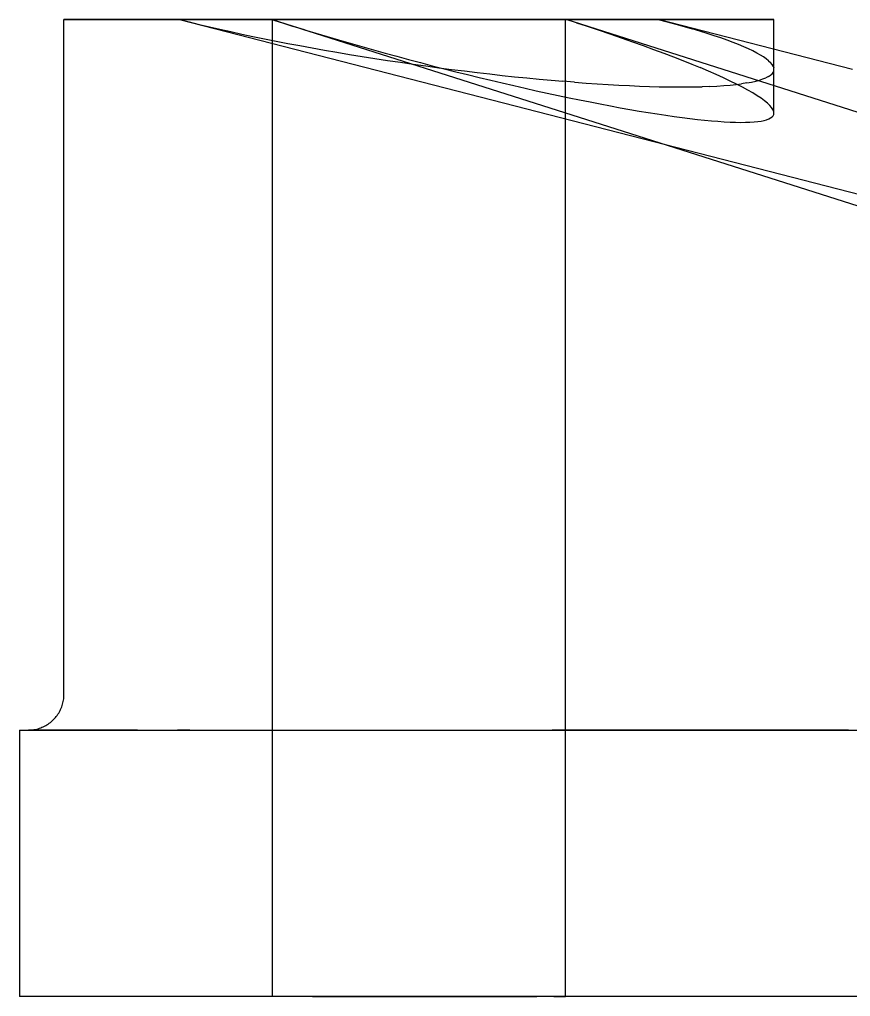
# Model space of a CAD drawing. Header units: millimetres. Extents: x -70 to 246, y -216 to 66.
# Drawn here: x -66 to -47.28, y -180 to -158 of the extents above; entities that cross this region are included whole.
import ezdxf

# ---------------------------------------------------------------- set-up
doc = ezdxf.new("R2010")
doc.units = ezdxf.units.MM
doc.layers.add('FRONT_XZ', color=7, linetype='Continuous')

msp = doc.modelspace()

# ---------------------------------------------------------------- linework, layer by layer
at = {"layer": 'FRONT_XZ'}
for p, q in [((-65, -173.2), (-65, -158)), ((-64.995, -158), (-65, -158)), ((-65, -158), (-64.992, -158)), ((-65, -173.2), (-65, -158)), ((-64.997, -158), (-65, -158)), ((-65, -158), (-64.99, -158)), ((-64.981, -158), (-64.997, -158)), ((-64.977, -158), (-64.995, -158)), ((-64.992, -158), (-64.972, -158)), ((-64.99, -158), (-64.968, -158)), ((-64.953, -158), (-64.981, -158)), ((-64.947, -158), (-64.977, -158)), ((-64.972, -158), (-64.939, -158)), ((-64.968, -158), (-64.933, -158)), ((-64.912, -158), (-64.953, -158)), ((-64.904, -158), (-64.947, -158)), ((-64.939, -158), (-64.894, -158)), ((-64.933, -158), (-64.885, -158)), ((-64.858, -158), (-64.912, -158)), ((-64.848, -158), (-64.904, -158)), ((-64.894, -158), (-64.836, -158)), ((-64.885, -158), (-64.826, -158)), ((-64.793, -158), (-64.858, -158)), ((-64.781, -158), (-64.848, -158)), ((-64.836, -158), (-64.766, -158)), ((-64.826, -158), (-64.753, -158)), ((-64.714, -158), (-64.793, -158)), ((-64.7, -158), (-64.781, -158)), ((-64.766, -158), (-64.683, -158)), ((-64.753, -158), (-64.669, -158)), ((-64.624, -158), (-64.714, -158)), ((-64.608, -158), (-64.7, -158)), ((-64.683, -158), (-64.589, -158)), ((-64.669, -158), (-64.572, -158)), ((-64.522, -158), (-64.624, -158)), ((-64.504, -158), (-64.608, -158)), ((-64.589, -158), (-64.482, -158)), ((-64.572, -158), (-64.464, -158)), ((-64.408, -158), (-64.522, -158)), ((-64.388, -158), (-64.504, -158)), ((-64.482, -158), (-64.364, -158)), ((-64.464, -158), (-64.343, -158)), ((-64.282, -158), (-64.408, -158)), ((-64.26, -158), (-64.388, -158)), ((-64.364, -158), (-64.234, -158)), ((-64.343, -158), (-64.211, -158)), ((-64.144, -158), (-64.282, -158)), ((-64.12, -158), (-64.26, -158)), ((-64.234, -158), (-64.092, -158)), ((-64.211, -158), (-64.068, -158)), ((-63.995, -158), (-64.144, -158)), ((-63.97, -158), (-64.12, -158)), ((-64.092, -158), (-63.939, -158)), ((-64.068, -158), (-63.913, -158)), ((-63.835, -158), (-63.995, -158)), ((-63.808, -158), (-63.97, -158)), ((-63.939, -158), (-63.775, -158)), ((-63.913, -158), (-63.748, -158)), ((-63.665, -158), (-63.835, -158)), ((-63.636, -158), (-63.808, -158)), ((-63.775, -158), (-63.601, -158)), ((-63.748, -158), (-63.571, -158)), ((-63.484, -158), (-63.665, -158)), ((-63.453, -158), (-63.636, -158)), ((-63.601, -158), (-63.416, -158)), ((-63.571, -158), (-63.385, -158)), ((-63.292, -158), (-63.484, -158)), ((-63.26, -158), (-63.453, -158)), ((-63.416, -158), (-63.221, -158)), ((-63.385, -158), (-63.188, -158)), ((-63.091, -158), (-63.292, -158)), ((-63.057, -158), (-63.26, -158)), ((-63.221, -158), (-63.016, -158)), ((-63.188, -158), (-62.982, -158)), ((-62.88, -158), (-63.091, -158)), ((-62.844, -158), (-63.057, -158)), ((-63.016, -158), (-62.802, -158)), ((-62.982, -158), (-62.766, -158)), ((-62.659, -158), (-62.88, -158)), ((-62.622, -158), (-62.844, -158)), ((-62.802, -158), (-62.578, -158)), ((-62.766, -158), (-62.541, -158)), ((-62.43, -158), (-62.659, -158)), ((-62.392, -158), (-62.622, -158)), ((-62.578, -158), (-62.346, -158)), ((-62.541, -158), (-62.307, -158)), ((-62.192, -158), (-62.43, -158)), ((-62.392, -158), (-62.174, -158.055)), ((-62.392, -158), (-43.017, -162.977)), ((-62.392, -158), (-62.152, -158)), ((-62.346, -158), (-62.105, -158)), ((-62.307, -158), (-62.065, -158)), ((-61.946, -158), (-62.192, -158)), ((-62.174, -158.055), (-61.951, -158.11)), ((-61.905, -158), (-62.152, -158)), ((-62.105, -158), (-61.856, -158)), ((-62.065, -158), (-61.814, -158)), ((-61.951, -158.11), (-61.72, -158.164)), ((-61.692, -158), (-61.946, -158)), ((-61.65, -158), (-61.905, -158)), ((-61.856, -158), (-61.599, -158)), ((-61.814, -158), (-61.557, -158)), ((-61.72, -158.164), (-61.483, -158.219)), ((-61.431, -158), (-61.692, -158)), ((-61.387, -158), (-61.65, -158)), ((-61.599, -158), (-61.336, -158)), ((-61.557, -158), (-61.292, -158)), ((-61.163, -158), (-61.431, -158)), ((-61.118, -158), (-61.387, -158)), ((-61.336, -158), (-61.065, -158)), ((-61.292, -158), (-61.02, -158)), ((-60.888, -158), (-61.163, -158)), ((-60.842, -158), (-61.118, -158)), ((-61.065, -158), (-60.788, -158)), ((-61.02, -158), (-60.742, -158)), ((-60.607, -158), (-60.888, -158)), ((-60.56, -158), (-60.842, -158)), ((-60.788, -158), (-60.505, -158)), ((-60.742, -158), (-60.458, -158)), ((-60.32, -158), (-60.607, -158)), ((-60.272, -158), (-60.56, -158)), ((-60.505, -158), (-60.216, -158)), ((-60.458, -158), (-60.168, -158)), ((-40.905, -164.174), (-60.32, -158)), ((-60.32, -158), (-60.076, -158.077)), ((-60.32, -158), (-60.028, -158)), ((-60.3, -180), (-60.3, -158)), ((-60.297, -158), (-60.3, -158)), ((-60.29, -158), (-60.297, -158)), ((-60.277, -158), (-60.29, -158)), ((-60.258, -158), (-60.277, -158)), ((-59.98, -158), (-60.272, -158)), ((-60.235, -158), (-60.258, -158)), ((-60.207, -158), (-60.235, -158)), ((-60.216, -158), (-59.922, -158)), ((-60.173, -158), (-60.207, -158)), ((-60.134, -158), (-60.173, -158)), ((-60.168, -158), (-59.873, -158)), ((-60.091, -158), (-60.134, -158)), ((-60.042, -158), (-60.091, -158)), ((-60.076, -158.077), (-59.829, -158.154)), ((-59.989, -158), (-60.042, -158)), ((-59.731, -158), (-60.028, -158)), ((-59.931, -158), (-59.989, -158)), ((-59.682, -158), (-59.98, -158)), ((-59.869, -158), (-59.931, -158)), ((-59.922, -158), (-59.624, -158)), ((-59.873, -158), (-59.574, -158)), ((-59.802, -158), (-59.869, -158)), ((-59.579, -158.23), (-59.829, -158.154)), ((-59.73, -158), (-59.802, -158)), ((-59.43, -158), (-59.731, -158)), ((-59.654, -158), (-59.73, -158)), ((-59.38, -158), (-59.682, -158)), ((-59.574, -158), (-59.654, -158)), ((-59.624, -158), (-59.321, -158)), ((-59.574, -158), (-59.271, -158)), ((-59.49, -158), (-59.574, -158)), ((-59.402, -158), (-59.49, -158)), ((-59.125, -158), (-59.43, -158)), ((-59.31, -158), (-59.402, -158)), ((-59.075, -158), (-59.38, -158)), ((-59.321, -158), (-59.015, -158)), ((-59.31, -158), (-59.215, -158)), ((-59.271, -158), (-58.964, -158)), ((-59.215, -158), (-59.116, -158)), ((-58.817, -158), (-59.125, -158)), ((-59.116, -158), (-59.013, -158)), ((-58.766, -158), (-59.075, -158)), ((-59.015, -158), (-58.706, -158)), ((-59.013, -158), (-58.908, -158)), ((-58.964, -158), (-58.655, -158)), ((-58.908, -158), (-58.799, -158)), ((-58.506, -158), (-58.817, -158)), ((-58.799, -158), (-58.688, -158)), ((-58.454, -158), (-58.766, -158)), ((-58.706, -158), (-58.394, -158)), ((-58.688, -158), (-58.574, -158)), ((-58.655, -158), (-58.342, -158)), ((-58.574, -158), (-58.457, -158)), ((-58.192, -158), (-58.506, -158)), ((-58.457, -158), (-58.338, -158)), ((-58.141, -158), (-58.454, -158)), ((-58.394, -158), (-58.079, -158)), ((-58.342, -158), (-58.027, -158)), ((-58.338, -158), (-58.217, -158)), ((-58.217, -158), (-58.094, -158)), ((-57.877, -158), (-58.192, -158)), ((-57.825, -158), (-58.141, -158)), ((-58.094, -158), (-57.97, -158)), ((-58.079, -158), (-57.763, -158)), ((-58.027, -158), (-57.711, -158)), ((-57.97, -158), (-57.844, -158)), ((-57.56, -158), (-57.877, -158)), ((-57.844, -158), (-57.716, -158)), ((-57.508, -158), (-57.825, -158)), ((-57.763, -158), (-57.446, -158)), ((-57.716, -158), (-57.587, -158)), ((-57.711, -158), (-57.394, -158)), ((-57.587, -158), (-57.458, -158)), ((-57.242, -158), (-57.56, -158)), ((-57.19, -158), (-57.508, -158)), ((-57.458, -158), (-57.328, -158)), ((-57.446, -158), (-57.128, -158)), ((-57.394, -158), (-57.076, -158)), ((-57.328, -158), (-57.197, -158)), ((-56.924, -158), (-57.242, -158)), ((-57.197, -158), (-57.066, -158)), ((-56.872, -158), (-57.19, -158)), ((-57.128, -158), (-56.81, -158)), ((-57.076, -158), (-56.758, -158)), ((-57.066, -158), (-56.934, -158)), ((-56.934, -158), (-56.803, -158)), ((-56.606, -158), (-56.924, -158)), ((-56.554, -158), (-56.872, -158)), ((-56.81, -158), (-56.492, -158)), ((-56.803, -158), (-56.672, -158)), ((-56.758, -158), (-56.44, -158)), ((-56.672, -158), (-56.542, -158)), ((-56.289, -158), (-56.606, -158)), ((-56.237, -158), (-56.554, -158)), ((-56.542, -158), (-56.413, -158)), ((-56.492, -158), (-56.175, -158)), ((-56.44, -158), (-56.123, -158)), ((-56.413, -158), (-56.284, -158)), ((-55.973, -158), (-56.289, -158)), ((-56.284, -158), (-56.156, -158)), ((-55.921, -158), (-56.237, -158)), ((-56.175, -158), (-55.859, -158)), ((-56.156, -158), (-56.03, -158)), ((-56.123, -158), (-55.808, -158)), ((-56.03, -158), (-55.906, -158)), ((-55.658, -158), (-55.973, -158)), ((-55.606, -158), (-55.921, -158)), ((-55.906, -158), (-55.783, -158)), ((-55.859, -158), (-55.546, -158)), ((-55.808, -158), (-55.494, -158)), ((-55.783, -158), (-55.662, -158)), ((-55.662, -158), (-55.543, -158)), ((-55.345, -158), (-55.658, -158)), ((-55.294, -158), (-55.606, -158)), ((-55.546, -158), (-55.234, -158)), ((-55.543, -158), (-55.426, -158)), ((-55.494, -158), (-55.183, -158)), ((-55.426, -158), (-55.312, -158)), ((-55.036, -158), (-55.345, -158)), ((-55.312, -158), (-55.201, -158)), ((-54.985, -158), (-55.294, -158)), ((-55.234, -158), (-54.925, -158)), ((-55.201, -158), (-55.092, -158)), ((-55.183, -158), (-54.875, -158)), ((-55.092, -158), (-54.987, -158)), ((-54.729, -158), (-55.036, -158)), ((-54.987, -158), (-54.884, -158)), ((-54.679, -158), (-54.985, -158)), ((-54.925, -158), (-54.62, -158)), ((-54.884, -158), (-54.785, -158)), ((-54.875, -158), (-54.57, -158)), ((-54.785, -158), (-54.69, -158)), ((-54.426, -158), (-54.729, -158)), ((-54.69, -158), (-54.598, -158)), ((-54.376, -158), (-54.679, -158)), ((-54.62, -158), (-54.318, -158)), ((-54.598, -158), (-54.51, -158)), ((-54.57, -158), (-54.269, -158)), ((-54.51, -158), (-54.426, -158)), ((-54.426, -158), (-54.346, -158)), ((-54.127, -158), (-54.426, -158)), ((-54.078, -158), (-54.376, -158)), ((-54.346, -158), (-54.27, -158)), ((-54.318, -158), (-54.02, -158)), ((-54.27, -158), (-54.198, -158)), ((-54.269, -158), (-53.972, -158)), ((-54.198, -158), (-54.131, -158)), ((-54.131, -158), (-54.069, -158)), ((-53.832, -158), (-54.127, -158)), ((-53.784, -158), (-54.078, -158)), ((-54.069, -158), (-54.011, -158)), ((-54.02, -158), (-53.728, -158)), ((-54.011, -158), (-53.958, -158)), ((-53.68, -158), (-53.972, -158)), ((-53.958, -158), (-53.909, -158)), ((-53.909, -158), (-53.866, -158)), ((-53.866, -158), (-53.827, -158)), ((-53.542, -158), (-53.832, -158)), ((-53.827, -158), (-53.793, -158)), ((-53.793, -158), (-53.765, -158)), ((-53.495, -158), (-53.784, -158)), ((-53.765, -158), (-53.742, -158)), ((-53.742, -158), (-53.723, -158)), ((-53.728, -158), (-53.44, -158)), ((-53.723, -158), (-53.71, -158)), ((-53.71, -158), (-53.703, -158)), ((-53.703, -158), (-53.7, -158)), ((-53.7, -180), (-53.7, -158)), ((-34.412, -164.128), (-53.68, -158)), ((-53.453, -158.073), (-53.68, -158)), ((-53.68, -158), (-53.393, -158)), ((-53.258, -158), (-53.542, -158)), ((-53.212, -158), (-53.495, -158)), ((-53.453, -158.073), (-53.229, -158.145)), ((-53.44, -158), (-53.158, -158)), ((-53.393, -158), (-53.112, -158)), ((-52.98, -158), (-53.258, -158)), ((-53.229, -158.145), (-52.96, -158.234)), ((-52.935, -158), (-53.212, -158)), ((-53.158, -158), (-52.882, -158)), ((-53.112, -158), (-52.837, -158)), ((-52.708, -158), (-52.98, -158)), ((-52.664, -158), (-52.935, -158)), ((-52.882, -158), (-52.613, -158)), ((-52.837, -158), (-52.569, -158)), ((-52.443, -158), (-52.708, -158)), ((-52.401, -158), (-52.664, -158)), ((-52.613, -158), (-52.35, -158)), ((-52.569, -158), (-52.308, -158)), ((-52.186, -158), (-52.443, -158)), ((-52.144, -158), (-52.401, -158)), ((-52.35, -158), (-52.095, -158)), ((-52.308, -158), (-52.054, -158)), ((-51.935, -158), (-52.186, -158)), ((-51.895, -158), (-52.144, -158)), ((-52.095, -158), (-51.848, -158)), ((-52.054, -158), (-51.808, -158)), ((-51.693, -158), (-51.935, -158)), ((-51.654, -158), (-51.895, -158)), ((-51.608, -158), (-51.848, -158)), ((-51.808, -158), (-51.57, -158)), ((-51.459, -158), (-51.693, -158)), ((-51.422, -158), (-51.654, -158)), ((-47.233, -159.124), (-51.608, -158)), ((-51.608, -158), (-51.407, -158.053)), ((-51.608, -158), (-51.378, -158)), ((-51.57, -158), (-51.341, -158)), ((-51.234, -158), (-51.459, -158)), ((-51.198, -158), (-51.422, -158)), ((-51.407, -158.053), (-51.212, -158.105)), ((-51.378, -158), (-51.156, -158)), ((-51.341, -158), (-51.12, -158)), ((-51.018, -158), (-51.234, -158)), ((-51.212, -158.105), (-51.024, -158.157)), ((-50.984, -158), (-51.198, -158)), ((-51.156, -158), (-50.943, -158)), ((-51.12, -158), (-50.909, -158)), ((-51.024, -158.157), (-50.844, -158.21)), ((-50.812, -158), (-51.018, -158)), ((-50.779, -158), (-50.984, -158)), ((-50.943, -158), (-50.74, -158)), ((-50.909, -158), (-50.708, -158)), ((-50.615, -158), (-50.812, -158)), ((-50.584, -158), (-50.779, -158)), ((-50.74, -158), (-50.547, -158)), ((-50.708, -158), (-50.516, -158)), ((-50.429, -158), (-50.615, -158)), ((-50.399, -158), (-50.584, -158)), ((-50.547, -158), (-50.364, -158)), ((-50.516, -158), (-50.335, -158)), ((-50.252, -158), (-50.429, -158)), ((-50.225, -158), (-50.399, -158)), ((-50.364, -158), (-50.192, -158)), ((-50.335, -158), (-50.165, -158)), ((-50.087, -158), (-50.252, -158)), ((-50.061, -158), (-50.225, -158)), ((-50.192, -158), (-50.03, -158)), ((-50.165, -158), (-50.005, -158)), ((-49.932, -158), (-50.087, -158)), ((-49.908, -158), (-50.061, -158)), ((-50.03, -158), (-49.88, -158)), ((-50.005, -158), (-49.856, -158)), ((-49.789, -158), (-49.932, -158)), ((-49.766, -158), (-49.908, -158)), ((-49.88, -158), (-49.74, -158)), ((-49.856, -158), (-49.718, -158)), ((-49.657, -158), (-49.789, -158)), ((-49.636, -158), (-49.766, -158)), ((-49.74, -158), (-49.612, -158)), ((-49.718, -158), (-49.592, -158)), ((-49.536, -158), (-49.657, -158)), ((-49.518, -158), (-49.636, -158)), ((-49.612, -158), (-49.496, -158)), ((-49.592, -158), (-49.478, -158)), ((-49.428, -158), (-49.536, -158)), ((-49.411, -158), (-49.518, -158)), ((-49.496, -158), (-49.392, -158)), ((-49.478, -158), (-49.376, -158)), ((-49.331, -158), (-49.428, -158)), ((-49.317, -158), (-49.411, -158)), ((-49.392, -158), (-49.3, -158)), ((-49.376, -158), (-49.286, -158)), ((-49.247, -158), (-49.331, -158)), ((-49.234, -158), (-49.317, -158)), ((-49.3, -158), (-49.219, -158)), ((-49.286, -158), (-49.207, -158)), ((-49.174, -158), (-49.247, -158)), ((-49.164, -158), (-49.234, -158)), ((-49.219, -158), (-49.152, -158)), ((-49.207, -158), (-49.142, -158)), ((-49.115, -158), (-49.174, -158)), ((-49.106, -158), (-49.164, -158)), ((-49.152, -158), (-49.096, -158)), ((-49.142, -158), (-49.088, -158)), ((-49.067, -158), (-49.115, -158)), ((-49.061, -158), (-49.106, -158)), ((-49.096, -158), (-49.053, -158)), ((-49.088, -158), (-49.047, -158)), ((-49.032, -158), (-49.067, -158)), ((-49.028, -158), (-49.061, -158)), ((-49.053, -158), (-49.023, -158)), ((-49.047, -158), (-49.019, -158)), ((-49.01, -158), (-49.032, -158)), ((-49.008, -158), (-49.028, -158)), ((-49.023, -158), (-49.005, -158)), ((-49.019, -158), (-49.003, -158)), ((-49, -158), (-49.01, -158)), ((-49, -158), (-49.008, -158)), ((-49.005, -158), (-49, -158)), ((-49.003, -158), (-49, -158)), ((-49, -159.122), (-49, -158)), ((-49, -160.106), (-49, -158)), ((-61.483, -158.219), (-61.241, -158.273)), ((-61.241, -158.273), (-60.993, -158.327)), ((-60.993, -158.327), (-60.74, -158.38)), ((-60.74, -158.38), (-60.482, -158.433)), ((-59.579, -158.23), (-59.326, -158.307)), ((-59.326, -158.307), (-59.07, -158.383)), ((-59.07, -158.383), (-58.812, -158.459)), ((-52.96, -158.234), (-52.697, -158.323)), ((-52.697, -158.323), (-52.44, -158.411)), ((-50.671, -158.262), (-50.844, -158.21)), ((-50.505, -158.313), (-50.671, -158.262)), ((-50.347, -158.364), (-50.505, -158.313)), ((-50.197, -158.415), (-50.347, -158.364)), ((-60.482, -158.433), (-60.219, -158.485)), ((-60.219, -158.485), (-59.952, -158.537)), ((-59.952, -158.537), (-59.681, -158.588)), ((-59.681, -158.588), (-59.407, -158.638)), ((-58.812, -158.459), (-58.552, -158.534)), ((-58.552, -158.534), (-58.29, -158.608)), ((-58.29, -158.608), (-58.027, -158.682)), ((-52.44, -158.411), (-52.19, -158.499)), ((-52.19, -158.499), (-51.947, -158.585)), ((-51.947, -158.585), (-51.712, -158.671)), ((-50.056, -158.466), (-50.197, -158.415)), ((-49.922, -158.515), (-50.056, -158.466)), ((-49.797, -158.565), (-49.922, -158.515)), ((-49.681, -158.613), (-49.797, -158.565)), ((-49.574, -158.661), (-49.681, -158.613)), ((-59.407, -158.638), (-59.13, -158.688)), ((-59.13, -158.688), (-58.849, -158.736)), ((-58.849, -158.736), (-58.567, -158.784)), ((-58.567, -158.784), (-58.282, -158.83)), ((-58.282, -158.83), (-57.996, -158.876)), ((-58.027, -158.682), (-57.763, -158.755)), ((-57.763, -158.755), (-57.497, -158.828)), ((-57.497, -158.828), (-57.232, -158.899)), ((-51.712, -158.671), (-51.484, -158.756)), ((-51.484, -158.756), (-51.265, -158.84)), ((-49.475, -158.708), (-49.574, -158.661)), ((-49.386, -158.754), (-49.475, -158.708)), ((-49.305, -158.799), (-49.386, -158.754)), ((-49.234, -158.843), (-49.305, -158.799)), ((-57.996, -158.876), (-57.708, -158.92)), ((-57.708, -158.92), (-57.419, -158.963)), ((-57.419, -158.963), (-57.13, -159.005)), ((-57.232, -158.899), (-56.966, -158.97)), ((-57.13, -159.005), (-56.841, -159.045)), ((-56.966, -158.97), (-56.7, -159.039)), ((-56.841, -159.045), (-56.552, -159.084)), ((-56.7, -159.039), (-56.434, -159.107)), ((-51.265, -158.84), (-51.054, -158.923)), ((-51.054, -158.923), (-50.852, -159.004)), ((-50.852, -159.004), (-50.659, -159.083)), ((-49.172, -158.886), (-49.234, -158.843)), ((-49.12, -158.928), (-49.172, -158.886)), ((-49.12, -158.928), (-49.077, -158.97)), ((-49.043, -159.009), (-49.077, -158.97)), ((-49.019, -159.048), (-49.043, -159.009)), ((-49.019, -159.048), (-49.005, -159.085)), ((-56.552, -159.084), (-56.263, -159.122)), ((-56.434, -159.107), (-56.169, -159.174)), ((-56.263, -159.122), (-55.976, -159.158)), ((-56.169, -159.174), (-55.905, -159.24)), ((-55.976, -159.158), (-55.69, -159.193)), ((-55.905, -159.24), (-55.642, -159.304)), ((-55.69, -159.193), (-55.405, -159.226)), ((-55.405, -159.226), (-55.123, -159.258)), ((-55.123, -159.258), (-54.843, -159.288)), ((-50.476, -159.162), (-50.659, -159.083)), ((-50.302, -159.238), (-50.476, -159.162)), ((-50.138, -159.312), (-50.302, -159.238)), ((-49.125, -159.284), (-49.079, -159.254)), ((-49.079, -159.254), (-49.044, -159.222)), ((-49.044, -159.222), (-49.019, -159.189)), ((-49.019, -159.189), (-49.005, -159.156)), ((-49, -159.122), (-49.005, -159.085)), ((-49.005, -159.156), (-49, -159.122)), ((-55.642, -159.304), (-55.381, -159.367)), ((-55.381, -159.367), (-55.122, -159.428)), ((-55.122, -159.428), (-54.864, -159.488)), ((-54.864, -159.488), (-54.609, -159.546)), ((-54.843, -159.288), (-54.566, -159.316)), ((-54.566, -159.316), (-54.292, -159.342)), ((-54.292, -159.342), (-54.021, -159.367)), ((-54.021, -159.367), (-53.755, -159.39)), ((-53.493, -159.411), (-53.755, -159.39)), ((-53.493, -159.411), (-53.235, -159.431)), ((-53.235, -159.431), (-52.982, -159.448)), ((-52.982, -159.448), (-52.735, -159.464)), ((-52.735, -159.464), (-52.493, -159.477)), ((-52.493, -159.477), (-52.257, -159.489)), ((-52.257, -159.489), (-52.027, -159.499)), ((-52.027, -159.499), (-51.804, -159.506)), ((-50.446, -159.506), (-50.284, -159.498)), ((-50.284, -159.498), (-50.132, -159.488)), ((-49.985, -159.385), (-50.138, -159.312)), ((-50.132, -159.488), (-49.988, -159.476)), ((-49.988, -159.476), (-49.853, -159.462)), ((-49.842, -159.455), (-49.985, -159.385)), ((-49.853, -159.462), (-49.728, -159.446)), ((-49.709, -159.524), (-49.842, -159.455)), ((-49.612, -159.428), (-49.728, -159.446)), ((-49.612, -159.428), (-49.506, -159.409)), ((-49.506, -159.409), (-49.41, -159.387)), ((-49.41, -159.387), (-49.323, -159.364)), ((-49.323, -159.364), (-49.247, -159.339)), ((-49.247, -159.339), (-49.181, -159.312)), ((-49.125, -159.284), (-49.181, -159.312)), ((-54.609, -159.546), (-54.356, -159.603)), ((-54.356, -159.603), (-54.107, -159.657)), ((-54.107, -159.657), (-53.861, -159.71)), ((-53.861, -159.71), (-53.618, -159.761)), ((-51.804, -159.506), (-51.587, -159.512)), ((-51.587, -159.512), (-51.378, -159.516)), ((-51.378, -159.516), (-51.176, -159.518)), ((-51.176, -159.518), (-50.981, -159.518)), ((-50.981, -159.518), (-50.795, -159.516)), ((-50.795, -159.516), (-50.616, -159.512)), ((-50.446, -159.506), (-50.616, -159.512)), ((-49.588, -159.59), (-49.709, -159.524)), ((-49.477, -159.653), (-49.588, -159.59)), ((-49.378, -159.715), (-49.477, -159.653)), ((-49.29, -159.773), (-49.378, -159.715)), ((-53.618, -159.761), (-53.379, -159.81)), ((-53.379, -159.81), (-53.143, -159.857)), ((-53.143, -159.857), (-52.913, -159.902)), ((-52.913, -159.902), (-52.686, -159.945)), ((-49.213, -159.829), (-49.29, -159.773)), ((-49.148, -159.883), (-49.213, -159.829)), ((-49.095, -159.933), (-49.148, -159.883)), ((-49.053, -159.981), (-49.095, -159.933)), ((-52.686, -159.945), (-52.465, -159.985)), ((-52.465, -159.985), (-52.248, -160.024)), ((-52.248, -160.024), (-52.037, -160.06)), ((-52.037, -160.06), (-51.831, -160.094)), ((-51.831, -160.094), (-51.631, -160.125)), ((-51.631, -160.125), (-51.437, -160.155)), ((-51.437, -160.155), (-51.249, -160.182)), ((-49.024, -160.026), (-49.053, -159.981)), ((-49.006, -160.067), (-49.024, -160.026)), ((-49.02, -160.168), (-49.005, -160.14)), ((-49, -160.106), (-49.006, -160.067)), ((-49.005, -160.14), (-49.001, -160.123)), ((-49.001, -160.123), (-49, -160.106)), ((-51.249, -160.182), (-51.067, -160.206)), ((-51.067, -160.206), (-50.892, -160.228)), ((-50.892, -160.228), (-50.723, -160.248)), ((-50.723, -160.248), (-50.562, -160.265)), ((-50.562, -160.265), (-50.408, -160.28)), ((-50.408, -160.28), (-50.261, -160.292)), ((-50.261, -160.292), (-50.121, -160.301)), ((-50.121, -160.301), (-49.989, -160.308)), ((-49.989, -160.308), (-49.865, -160.313)), ((-49.865, -160.313), (-49.749, -160.315)), ((-49.749, -160.315), (-49.64, -160.314)), ((-49.64, -160.314), (-49.54, -160.311)), ((-49.54, -160.311), (-49.448, -160.305)), ((-49.448, -160.305), (-49.365, -160.297)), ((-49.365, -160.297), (-49.289, -160.286)), ((-49.289, -160.286), (-49.223, -160.272)), ((-49.223, -160.272), (-49.165, -160.257)), ((-49.165, -160.257), (-49.115, -160.238)), ((-49.115, -160.238), (-49.075, -160.217)), ((-49.075, -160.217), (-49.043, -160.194)), ((-49.043, -160.194), (-49.02, -160.168)), ((-65.022, -173.387), (-65.015, -173.356)), ((-65.022, -173.387), (-65.015, -173.356)), ((-65.015, -173.356), (-65.01, -173.325)), ((-65.015, -173.356), (-65.009, -173.325)), ((-65.01, -173.325), (-65.005, -173.294)), ((-65.009, -173.325), (-65.005, -173.294)), ((-65.005, -173.294), (-65.002, -173.263)), ((-65.005, -173.294), (-65.002, -173.263)), ((-65.002, -173.263), (-65.001, -173.231)), ((-65.002, -173.263), (-65, -173.231)), ((-65.001, -173.231), (-65, -173.2)), ((-65, -173.231), (-65, -173.2)), ((-65.102, -173.591), (-65.087, -173.563)), ((-65.102, -173.591), (-65.087, -173.563)), ((-65.087, -173.563), (-65.073, -173.535)), ((-65.087, -173.563), (-65.073, -173.535)), ((-65.073, -173.535), (-65.061, -173.506)), ((-65.073, -173.535), (-65.06, -173.506)), ((-65.061, -173.506), (-65.049, -173.477)), ((-65.06, -173.506), (-65.049, -173.477)), ((-65.049, -173.477), (-65.039, -173.447)), ((-65.049, -173.477), (-65.039, -173.447)), ((-65.039, -173.447), (-65.03, -173.417)), ((-65.039, -173.447), (-65.03, -173.417)), ((-65.03, -173.417), (-65.022, -173.387)), ((-65.03, -173.417), (-65.022, -173.387)), ((-65.28, -173.808), (-65.257, -173.787)), ((-65.28, -173.808), (-65.257, -173.787)), ((-65.257, -173.787), (-65.234, -173.766)), ((-65.257, -173.787), (-65.234, -173.766)), ((-65.234, -173.766), (-65.212, -173.743)), ((-65.234, -173.766), (-65.212, -173.743)), ((-65.212, -173.743), (-65.192, -173.72)), ((-65.212, -173.743), (-65.191, -173.72)), ((-65.192, -173.72), (-65.172, -173.695)), ((-65.191, -173.72), (-65.171, -173.695)), ((-65.172, -173.695), (-65.153, -173.67)), ((-65.171, -173.695), (-65.152, -173.67)), ((-65.153, -173.67), (-65.135, -173.644)), ((-65.152, -173.67), (-65.134, -173.644)), ((-65.135, -173.644), (-65.118, -173.618)), ((-65.134, -173.644), (-65.117, -173.618)), ((-65.118, -173.618), (-65.102, -173.591)), ((-65.117, -173.618), (-65.102, -173.591)), ((-66, -174), (-65.948, -174)), ((-66, -174), (66, -174)), ((-66, -174), (-66, -180)), ((-65.948, -174), (-65.791, -174)), ((-65.8, -174), (-65.769, -173.999)), ((-65.8, -174), (-65.768, -173.999)), ((-65.792, -174), (-65.8, -174)), ((-65.8, -174), (-65.794, -174)), ((-65.789, -174), (-65.8, -174)), ((-65.8, -174), (-65.796, -174)), ((-65.779, -174), (-65.796, -174)), ((-65.775, -174), (-65.794, -174)), ((-65.769, -174), (-65.792, -174)), ((-65.791, -174), (-65.531, -174)), ((-65.764, -174), (-65.789, -174)), ((-65.779, -174), (-65.748, -174)), ((-65.741, -174), (-65.775, -174)), ((-65.769, -173.999), (-65.737, -173.998)), ((-65.733, -174), (-65.769, -174)), ((-65.768, -173.999), (-65.737, -173.998)), ((-65.726, -174), (-65.764, -174)), ((-65.748, -174), (-65.703, -174)), ((-65.694, -174), (-65.741, -174)), ((-65.737, -173.998), (-65.706, -173.994)), ((-65.737, -173.998), (-65.705, -173.994)), ((-65.683, -174), (-65.733, -174)), ((-65.674, -174), (-65.726, -174)), ((-65.706, -173.994), (-65.675, -173.99)), ((-65.705, -173.994), (-65.674, -173.99)), ((-65.703, -174), (-65.644, -174)), ((-65.633, -174), (-65.694, -174)), ((-65.62, -174), (-65.683, -174)), ((-65.675, -173.99), (-65.644, -173.985)), ((-65.674, -173.99), (-65.643, -173.985)), ((-65.608, -174), (-65.674, -174)), ((-65.644, -173.985), (-65.613, -173.978)), ((-65.644, -174), (-65.572, -174)), ((-65.643, -173.985), (-65.613, -173.978)), ((-65.559, -174), (-65.633, -174)), ((-65.543, -174), (-65.62, -174)), ((-65.613, -173.978), (-65.583, -173.97)), ((-65.613, -173.978), (-65.582, -173.97)), ((-65.529, -174), (-65.608, -174)), ((-65.583, -173.97), (-65.553, -173.961)), ((-65.582, -173.97), (-65.552, -173.961)), ((-65.572, -174), (-65.486, -174)), ((-65.471, -174), (-65.559, -174)), ((-65.553, -173.961), (-65.523, -173.951)), ((-65.552, -173.961), (-65.523, -173.951)), ((-65.452, -174), (-65.543, -174)), ((-65.531, -174), (-65.167, -174)), ((-65.436, -174), (-65.529, -174)), ((-65.523, -173.951), (-65.494, -173.939)), ((-65.523, -173.951), (-65.493, -173.939)), ((-65.494, -173.939), (-65.465, -173.927)), ((-65.493, -173.939), (-65.465, -173.927)), ((-65.486, -174), (-65.387, -174)), ((-65.369, -174), (-65.471, -174)), ((-65.465, -173.927), (-65.437, -173.913)), ((-65.465, -173.927), (-65.436, -173.913)), ((-65.348, -174), (-65.452, -174)), ((-65.437, -173.913), (-65.409, -173.898)), ((-65.436, -173.913), (-65.409, -173.898)), ((-65.329, -174), (-65.436, -174)), ((-65.409, -173.898), (-65.382, -173.882)), ((-65.409, -173.898), (-65.382, -173.882)), ((-65.387, -174), (-65.274, -174)), ((-65.382, -173.882), (-65.355, -173.865)), ((-65.382, -173.882), (-65.355, -173.865)), ((-65.254, -174), (-65.369, -174)), ((-65.355, -173.865), (-65.33, -173.847)), ((-65.355, -173.865), (-65.329, -173.847)), ((-65.23, -174), (-65.348, -174)), ((-65.33, -173.847), (-65.305, -173.828)), ((-65.329, -173.847), (-65.304, -173.828)), ((-65.21, -174), (-65.329, -174)), ((-65.305, -173.828), (-65.28, -173.808)), ((-65.304, -173.828), (-65.28, -173.808)), ((-65.274, -174), (-65.148, -174)), ((-65.126, -174), (-65.254, -174)), ((-65.1, -174), (-65.23, -174)), ((-65.077, -174), (-65.21, -174)), ((-65.167, -174), (-64.7, -174)), ((-65.148, -174), (-65.01, -174)), ((-64.986, -174), (-65.126, -174)), ((-64.957, -174), (-65.1, -174)), ((-64.932, -174), (-65.077, -174)), ((-65.01, -174), (-64.858, -174)), ((-64.832, -174), (-64.986, -174)), ((-64.801, -174), (-64.957, -174)), ((-64.774, -174), (-64.932, -174)), ((-64.858, -174), (-64.695, -174)), ((-64.667, -174), (-64.832, -174)), ((-64.633, -174), (-64.801, -174)), ((-64.604, -174), (-64.774, -174)), ((-64.7, -174), (-64.13, -174)), ((-64.695, -174), (-64.519, -174)), ((-64.489, -174), (-64.667, -174)), ((-64.453, -174), (-64.633, -174)), ((-64.422, -174), (-64.604, -174)), ((-64.519, -174), (-64.331, -174)), ((-64.299, -174), (-64.489, -174)), ((-64.261, -174), (-64.453, -174)), ((-64.228, -174), (-64.422, -174)), ((-64.331, -174), (-64.132, -174)), ((-64.098, -174), (-64.299, -174)), ((-64.058, -174), (-64.261, -174)), ((-64.023, -174), (-64.228, -174)), ((-64.132, -174), (-63.921, -174)), ((-64.13, -174), (-63.459, -174)), ((-63.886, -174), (-64.098, -174)), ((-63.843, -174), (-64.058, -174)), ((-63.807, -174), (-64.023, -174)), ((-63.921, -174), (-63.7, -174)), ((-63.662, -174), (-63.886, -174)), ((-63.618, -174), (-63.843, -174)), ((-63.58, -174), (-63.807, -174)), ((-63.7, -174), (-63.468, -174)), ((-63.429, -174), (-63.662, -174)), ((-63.382, -174), (-63.618, -174)), ((-63.342, -174), (-63.58, -174)), ((-63.468, -174), (-63.225, -174)), ((-63.459, -174), (-62.688, -174)), ((-63.429, -174), (-63.185, -174)), ((-63.382, -174), (-63.136, -174)), ((-63.342, -174), (-63.095, -174)), ((-63.225, -174), (-62.973, -174)), ((-63.185, -174), (-62.931, -174)), ((-63.136, -174), (-62.88, -174)), ((-63.095, -174), (-62.838, -174)), ((-62.973, -174), (-62.712, -174)), ((-62.931, -174), (-47.319, -174)), ((-62.88, -174), (-62.615, -174)), ((-62.838, -174), (-62.571, -174)), ((-62.712, -174), (-62.441, -174)), ((-62.688, -174), (-61.818, -174)), ((-62.615, -174), (-62.342, -174)), ((-62.571, -174), (-62.296, -174)), ((-62.162, -174), (-62.441, -174)), ((-62.342, -174), (-62.059, -174)), ((-62.296, -174), (-62.012, -174)), ((-62.162, -174), (-61.874, -174)), ((-62.059, -174), (-61.769, -174)), ((-62.012, -174), (-61.721, -174)), ((-61.874, -174), (-61.579, -174)), ((-61.818, -174), (-60.85, -174)), ((-61.769, -174), (-61.471, -174)), ((-61.721, -174), (-61.422, -174)), ((-61.579, -174), (-61.277, -174)), ((-61.471, -174), (-61.166, -174)), ((-61.422, -174), (-61.116, -174)), ((-61.277, -174), (-60.967, -174)), ((-61.166, -174), (-60.855, -174)), ((-61.116, -174), (-60.803, -174)), ((-60.967, -174), (-60.652, -174)), ((-60.855, -174), (-60.537, -174)), ((-60.85, -174), (-59.785, -174)), ((-60.803, -174), (-60.485, -174)), ((-60.652, -174), (-41.307, -174)), ((-60.537, -174), (-60.214, -174)), ((-60.485, -174), (-60.161, -174)), ((-60.214, -174), (-59.886, -174)), ((-60.161, -174), (-59.832, -174)), ((-59.886, -174), (-59.553, -174)), ((-59.832, -174), (-59.498, -174)), ((-59.785, -174), (-58.627, -174)), ((-59.553, -174), (-59.216, -174)), ((-59.498, -174), (-59.161, -174)), ((-59.216, -174), (-58.876, -174)), ((-59.161, -174), (-58.82, -174)), ((-58.876, -174), (-58.533, -174)), ((-58.82, -174), (-58.476, -174)), ((-58.627, -174), (-57.375, -174)), ((-58.533, -174), (-58.187, -174)), ((-58.476, -174), (-58.13, -174)), ((-58.187, -174), (-57.84, -174)), ((-58.13, -174), (-57.782, -174)), ((-57.84, -174), (-57.491, -174)), ((-57.782, -174), (-57.433, -174)), ((-57.491, -174), (-57.141, -174)), ((-57.433, -174), (-57.083, -174)), ((-57.375, -174), (-56.033, -174)), ((-57.141, -174), (-56.791, -174)), ((-57.083, -174), (-56.734, -174)), ((-56.791, -174), (-56.441, -174)), ((-56.734, -174), (-56.384, -174)), ((-56.441, -174), (-56.093, -174)), ((-56.384, -174), (-56.036, -174)), ((-56.093, -174), (-55.745, -174)), ((-56.036, -174), (-55.689, -174)), ((-56.033, -174), (-54.602, -174)), ((-55.745, -174), (-55.4, -174)), ((-55.689, -174), (-55.344, -174)), ((-55.4, -174), (-55.057, -174)), ((-55.344, -174), (-55.001, -174)), ((-55.057, -174), (-54.718, -174)), ((-55.001, -174), (-54.662, -174)), ((-54.718, -174), (-54.382, -174)), ((-54.662, -174), (-54.327, -174)), ((-54.602, -174), (-53.085, -174)), ((-54.382, -174), (-54.05, -174)), ((-54.327, -174), (-53.996, -174)), ((-54.05, -174), (-53.722, -174)), ((-53.669, -174), (-53.996, -174)), ((-53.722, -174), (-53.4, -174)), ((-53.348, -174), (-53.669, -174)), ((-53.084, -174), (-53.4, -174)), ((-47.319, -174), (-53.348, -174)), ((-53.085, -174), (-51.484, -174)), ((-52.774, -174), (-53.084, -174)), ((-52.47, -174), (-52.774, -174)), ((-52.174, -174), (-52.47, -174)), ((-51.885, -174), (-52.174, -174)), ((-51.604, -174), (-51.885, -174)), ((-51.332, -174), (-51.604, -174)), ((-51.484, -174), (-49.801, -174)), ((-51.069, -174), (-51.332, -174)), ((-51.069, -174), (-24.527, -174)), ((-49.801, -174), (-48.04, -174)), ((-48.04, -174), (-46.203, -174)), ((-47.319, -174), (-46.315, -173.978)), ((-65.948, -180), (-66, -180)), ((66, -180), (-66, -180)), ((-65.791, -180), (-65.948, -180)), ((-65.531, -180), (-65.791, -180)), ((-65.167, -180), (-65.531, -180)), ((-64.7, -180), (-65.167, -180)), ((-64.13, -180), (-64.7, -180)), ((-63.459, -180), (-64.13, -180)), ((-62.688, -180), (-63.459, -180)), ((-61.818, -180), (-62.688, -180)), ((-60.85, -180), (-61.818, -180)), ((-59.785, -180), (-60.85, -180)), ((-60.297, -180), (-60.3, -180)), ((-60.29, -180), (-60.297, -180)), ((-60.277, -180), (-60.29, -180)), ((-60.258, -180), (-60.277, -180)), ((-60.235, -180), (-60.258, -180)), ((-60.207, -180), (-60.235, -180)), ((-60.173, -180), (-60.207, -180)), ((-60.134, -180), (-60.173, -180)), ((-60.091, -180), (-60.134, -180)), ((-60.042, -180), (-60.091, -180)), ((-59.989, -180), (-60.042, -180)), ((-59.931, -180), (-59.989, -180)), ((-59.869, -180), (-59.931, -180)), ((-59.802, -180), (-59.869, -180)), ((-59.73, -180), (-59.802, -180)), ((-58.627, -180), (-59.785, -180)), ((-59.654, -180), (-59.73, -180)), ((-59.574, -180), (-59.654, -180)), ((-59.49, -180), (-59.574, -180)), ((-59.402, -180), (-59.49, -180)), ((-59.402, -180), (-59.31, -180)), ((-59.31, -180), (-59.215, -180)), ((-59.215, -180), (-59.116, -180)), ((-59.116, -180), (-59.013, -180)), ((-59.013, -180), (-58.908, -180)), ((-58.908, -180), (-58.799, -180)), ((-58.799, -180), (-58.688, -180)), ((-58.688, -180), (-58.574, -180)), ((-57.375, -180), (-58.627, -180)), ((-58.574, -180), (-58.457, -180)), ((-58.457, -180), (-58.338, -180)), ((-58.338, -180), (-58.217, -180)), ((-58.217, -180), (-58.094, -180)), ((-58.094, -180), (-57.97, -180)), ((-57.97, -180), (-57.844, -180)), ((-57.844, -180), (-57.716, -180)), ((-57.716, -180), (-57.587, -180)), ((-57.587, -180), (-57.458, -180)), ((-57.458, -180), (-57.328, -180)), ((-56.033, -180), (-57.375, -180)), ((-57.328, -180), (-57.197, -180)), ((-57.197, -180), (-57.066, -180)), ((-57.066, -180), (-56.934, -180)), ((-56.934, -180), (-56.803, -180)), ((-56.803, -180), (-56.672, -180)), ((-56.672, -180), (-56.542, -180)), ((-56.542, -180), (-56.413, -180)), ((-56.413, -180), (-56.284, -180)), ((-56.284, -180), (-56.156, -180)), ((-56.156, -180), (-56.03, -180)), ((-54.602, -180), (-56.033, -180)), ((-56.03, -180), (-55.906, -180)), ((-55.906, -180), (-55.783, -180)), ((-55.783, -180), (-55.662, -180)), ((-55.662, -180), (-55.543, -180)), ((-55.543, -180), (-55.426, -180)), ((-55.426, -180), (-55.312, -180)), ((-55.312, -180), (-55.201, -180)), ((-55.201, -180), (-55.092, -180)), ((-55.092, -180), (-54.987, -180)), ((-54.987, -180), (-54.884, -180)), ((-54.884, -180), (-54.785, -180)), ((-54.785, -180), (-54.69, -180)), ((-54.69, -180), (-54.598, -180)), ((-53.085, -180), (-54.602, -180)), ((-54.598, -180), (-54.51, -180)), ((-54.51, -180), (-54.426, -180)), ((-54.426, -180), (-54.346, -180)), ((-54.27, -180), (-54.346, -180)), ((-54.198, -180), (-54.27, -180)), ((-54.131, -180), (-54.198, -180)), ((-54.069, -180), (-54.131, -180)), ((-54.011, -180), (-54.069, -180)), ((-53.958, -180), (-54.011, -180)), ((-53.958, -180), (-53.909, -180)), ((-53.909, -180), (-53.866, -180)), ((-53.866, -180), (-53.827, -180)), ((-53.827, -180), (-53.793, -180)), ((-53.793, -180), (-53.765, -180)), ((-53.765, -180), (-53.742, -180)), ((-53.742, -180), (-53.723, -180)), ((-53.723, -180), (-53.71, -180)), ((-53.71, -180), (-53.703, -180)), ((-53.703, -180), (-53.7, -180)), ((-51.484, -180), (-53.085, -180)), ((-49.801, -180), (-51.484, -180)), ((-48.04, -180), (-49.801, -180)), ((-46.203, -180), (-48.04, -180))]:
    msp.add_line(p, q, dxfattribs=at)

doc.saveas('drawing.dxf')
